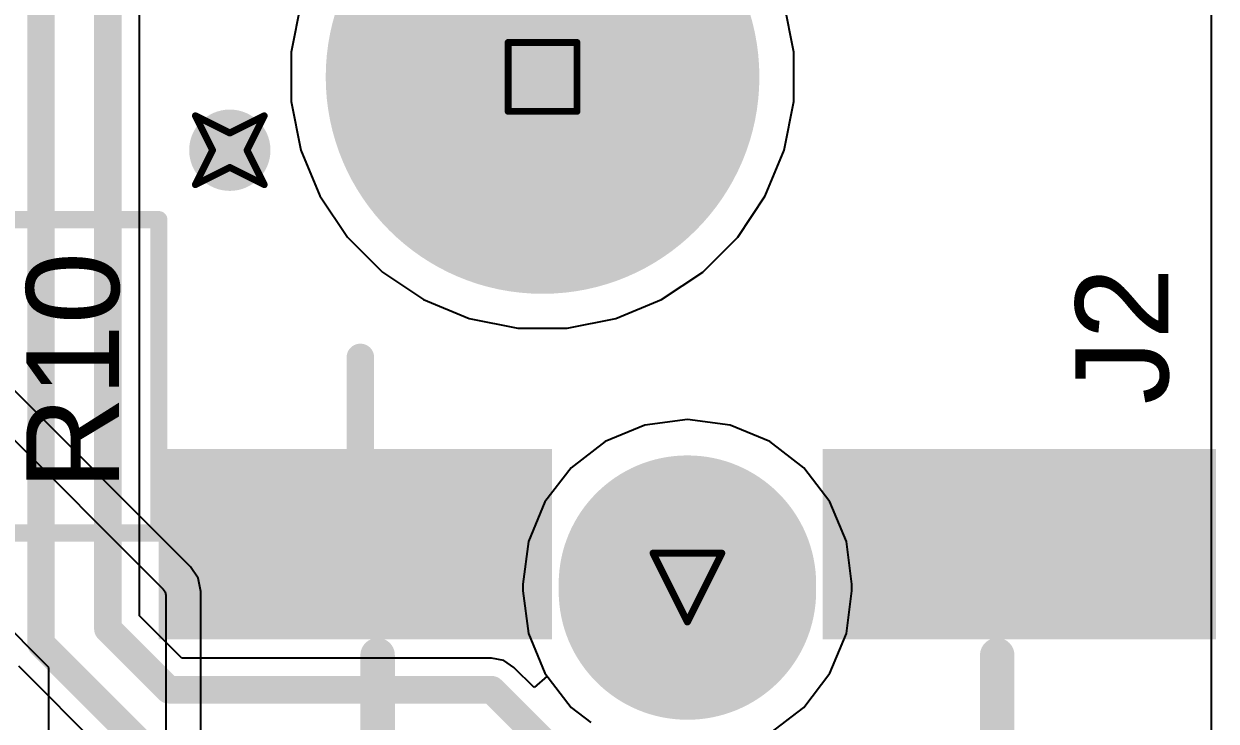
# Model space of a CAD drawing. Header units: inches. Extents: x -6 to 328, y -12 to 81.
# Drawn here: x 27.17 to 35.97, y 26.25 to 31.39 of the extents above; entities that cross this region are included whole.
import ezdxf

# ---------------------------------------------------------------- set-up
doc = ezdxf.new("R2010")
doc.units = ezdxf.units.IN
for name, color, linetype in [('Bottom Layer', 5, 'Continuous'), ('Bottom Solder', 6, 'Continuous'), ('Drill Drawing', 1, 'Continuous'), ('Pad Holes', 156, 'Continuous'), ('Top Layer', 1, 'Continuous'), ('Top Overlay', 2, 'Continuous'), ('Top Paste', 8, 'Continuous'), ('Top Solder', 216, 'Continuous'), ('Via Holes', 16, 'Continuous')]:
    doc.layers.add(name, color=color, linetype=linetype)
doc.styles.add('Arial', font='', dxfattribs={"height": 0.2})
doc.styles.get('Arial').set_extended_font_data('Arial')

# ---------------------------------------------------------------- blocks, each defined once
blk = doc.blocks.new('M55_6013242R_44')
at = {"layer": 'Bottom Solder'}
h = blk.add_hatch(color=6, dxfattribs=at)
edge = h.paths.add_edge_path()
edge.add_arc((11.7, 0), 0.1016, 0, 360)
at = {"layer": 'Pad Holes'}
h = blk.add_hatch(color=7, dxfattribs=at)
edge = h.paths.add_edge_path()
edge.add_arc((11.675, 0), 0.95, 90, 270)
edge.add_line((11.675, -0.95), (11.725, -0.95))
edge.add_arc((11.725, 0), 0.95, 270, 450)
edge.add_line((11.725, 0.95), (11.675, 0.95))
at = {"layer": 'Top Layer'}
for points in [[(12.62, 1.1), (11.42, 1.1), (11.42, 3.8), (12.62, 3.8)], [(12.62, -3.8), (11.42, -3.8), (11.42, -1.1), (12.62, -1.1)]]:
    blk.add_hatch(color=1, dxfattribs=at).paths.add_polyline_path(points)
at = {"layer": 'Top Paste'}
for points in [[(12.62, 1.1), (11.42, 1.1), (11.42, 3.8), (12.62, 3.8)], [(12.62, -3.8), (11.42, -3.8), (11.42, -1.1), (12.62, -1.1)]]:
    blk.add_hatch(color=8, dxfattribs=at).paths.add_polyline_path(points)
at = {"layer": 'Top Solder'}
for points in [[(12.7216, 0.9984), (11.3184, 0.9984), (11.3184, 3.9016), (12.7216, 3.9016)], [(12.7216, -3.9016), (11.3184, -3.9016), (11.3184, -0.9984), (12.7216, -0.9984)]]:
    blk.add_hatch(color=216, dxfattribs=at).paths.add_polyline_path(points)
h = blk.add_hatch(color=216, dxfattribs=at)
edge = h.paths.add_edge_path()
edge.add_arc((11.7, 0), 0.1016, 0, 360)
at = {"layer": 'Top Overlay'}
for points in [[(10.1346, 2.286, 0.254, 0.254, 0), (11.2014, 2.286, 0.254, 0.254, 0)], [(10.1346, -2.286, 0.254, 0.254, 0), (11.2014, -2.286, 0.254, 0.254, 0)]]:
    blk.add_lwpolyline(points, format="xyseb", dxfattribs=at)
for points in [[(11.1379, 2.286, 0.127, 0.127, 1), (11.2649, 2.286, 0.127, 0.127, 1)], [(11.1379, -2.286, 0.127, 0.127, 1), (11.2649, -2.286, 0.127, 0.127, 1)]]:
    blk.add_lwpolyline(points, format="xyseb", close=True, dxfattribs=at)

msp = doc.modelspace()

# ---------------------------------------------------------------- hatches: boundary and pattern name
at = {"layer": 'Bottom Layer'}
h = msp.add_hatch(color=5, dxfattribs=at)
edge = h.paths.add_edge_path()
edge.add_arc((28.6923, 30.4592), 0.3, 0, 360)
at = {"layer": 'Bottom Solder'}
h = msp.add_hatch(color=6, dxfattribs=at)
edge = h.paths.add_edge_path()
edge.add_arc((31, 31), 0.1016, 0, 360)
at = {"layer": 'Pad Holes'}
h = msp.add_hatch(color=7, dxfattribs=at)
edge = h.paths.add_edge_path()
edge.add_arc((31, 31), 1.6, 0, 360)
at = {"layer": 'Top Layer'}
h = msp.add_hatch(color=1, dxfattribs=at)
edge = h.paths.add_edge_path()
edge.add_arc((28.6923, 30.4592), 0.3, 0, 360)
at = {"layer": 'Top Solder'}
h = msp.add_hatch(color=216, dxfattribs=at)
edge = h.paths.add_edge_path()
edge.add_arc((31, 31), 0.1016, 0, 360)
at = {"layer": 'Via Holes'}
h = msp.add_hatch(color=7, dxfattribs=at)
edge = h.paths.add_edge_path()
edge.add_arc((28.6923, 30.4592), 0.15, 0, 360)

# ---------------------------------------------------------------- linework, layer by layer
at = {"layer": 'Bottom Layer'}
for p, q in [((27.3558, 26.6446), (22.363, 31.6374)), ((29.2172, 31.5408), (29.146, 31.1826)), ((32.854, 31.1826), (32.7828, 31.5408)), ((28.4025, 27.3865), (24.425, 31.3641)), ((24.2418, 31.181), (28.2014, 27.2214)), ((29.146, 31.1826), (29.146, 30.8174)), ((32.854, 30.8174), (32.854, 31.1826)), ((29.146, 30.8174), (29.2172, 30.4592)), ((32.7828, 30.4592), (32.854, 30.8174)), ((29.2172, 30.4592), (29.357, 30.1218)), ((32.643, 30.1218), (32.7828, 30.4592)), ((29.357, 30.1218), (29.5599, 29.8181)), ((32.4401, 29.8181), (32.643, 30.1218)), ((29.5599, 29.8181), (29.8181, 29.5599)), ((32.1819, 29.5599), (32.4401, 29.8181)), ((29.8181, 29.5599), (30.1218, 29.357)), ((31.8782, 29.357), (32.1819, 29.5599)), ((30.1218, 29.357), (30.4592, 29.2172)), ((31.5408, 29.2172), (31.8782, 29.357)), ((30.4592, 29.2172), (30.8174, 29.146)), ((31.1826, 29.146), (31.5408, 29.2172)), ((30.8174, 29.146), (31.1826, 29.146)), ((31.7547, 28.431), (31.4618, 28.3097)), ((32.069, 28.4724), (31.7547, 28.431)), ((32.3833, 28.431), (32.069, 28.4724)), ((32.6762, 28.3097), (32.3833, 28.431)), ((31.4618, 28.3097), (31.2103, 28.1167)), ((32.9277, 28.1167), (32.6762, 28.3097)), ((31.2103, 28.1167), (31.0173, 27.8652)), ((33.1207, 27.8652), (32.9277, 28.1167)), ((31.0173, 27.8652), (30.896, 27.5723)), ((33.242, 27.5723), (33.1207, 27.8652)), ((30.896, 27.5723), (30.8546, 27.258)), ((33.2834, 27.258), (33.242, 27.5723)), ((28.4587, 27.3025), (28.4025, 27.3865)), ((28.4784, 27.2034), (28.4587, 27.3025)), ((28.2014, 27.2214), (28.2147, 27.2015)), ((28.2147, 27.2015), (28.2194, 27.1779)), ((28.4784, 25.4724), (28.4784, 27.2034)), ((30.8546, 27.258), (30.8546, 27.208)), ((30.8546, 27.208), (30.896, 26.8937)), ((33.242, 26.8937), (33.2834, 27.208)), ((33.2834, 27.208), (33.2834, 27.258)), ((28.2194, 27.1779), (28.2194, 24.073)), ((30.896, 26.8937), (31.0173, 26.6008)), ((33.1207, 26.6008), (33.242, 26.8937)), ((27.3558, 23.0034), (27.3558, 26.6446)), ((31.0173, 26.6008), (31.2103, 26.3493)), ((32.9277, 26.3493), (33.1207, 26.6008)), ((31.2103, 26.3493), (31.356, 26.2375)), ((32.7825, 26.2379), (32.9277, 26.3493))]:
    msp.add_line(p, q, dxfattribs=at)
at = {"layer": 'Drill Drawing'}
for points in [[(30.746, 31.254, 0.0508, 0.0508, 0), (31.254, 31.254, 0.0508, 0.0508, 0)], [(30.746, 30.746, 0.0508, 0.0508, 0), (30.746, 31.254, 0.0508, 0.0508, 0)], [(31.254, 30.746, 0.0508, 0.0508, 0), (31.254, 31.254, 0.0508, 0.0508, 0)], [(28.4383, 30.7132, 0.0508, 0.0508, 0), (28.6923, 30.5862, 0.0508, 0.0508, 0)], [(28.4383, 30.7132, 0.0508, 0.0508, 0), (28.5653, 30.4592, 0.0508, 0.0508, 0)], [(28.6923, 30.5862, 0.0508, 0.0508, 0), (28.9463, 30.7132, 0.0508, 0.0508, 0)], [(28.8193, 30.4592, 0.0508, 0.0508, 0), (28.9463, 30.7132, 0.0508, 0.0508, 0)], [(30.746, 30.746, 0.0508, 0.0508, 0), (31.254, 30.746, 0.0508, 0.0508, 0)], [(28.4383, 30.2052, 0.0508, 0.0508, 0), (28.5653, 30.4592, 0.0508, 0.0508, 0)], [(28.8193, 30.4592, 0.0508, 0.0508, 0), (28.9463, 30.2052, 0.0508, 0.0508, 0)], [(28.4383, 30.2052, 0.0508, 0.0508, 0), (28.6923, 30.3322, 0.0508, 0.0508, 0)], [(28.6923, 30.3322, 0.0508, 0.0508, 0), (28.9463, 30.2052, 0.0508, 0.0508, 0)], [(31.815, 27.487, 0.0508, 0.0508, 0), (32.323, 27.487, 0.0508, 0.0508, 0)], [(31.815, 27.487, 0.0508, 0.0508, 0), (32.069, 26.979, 0.0508, 0.0508, 0)], [(32.069, 26.979, 0.0508, 0.0508, 0), (32.323, 27.487, 0.0508, 0.0508, 0)]]:
    msp.add_lwpolyline(points, format="xyseb", dxfattribs=at)
for points in [[(30.7333, 31.254, 0.0254, 0.0254, 1), (30.7587, 31.254, 0.0254, 0.0254, 1)], [(30.7333, 31.254, 0.0254, 0.0254, 1), (30.7587, 31.254, 0.0254, 0.0254, 1)], [(31.2413, 31.254, 0.0254, 0.0254, 1), (31.2667, 31.254, 0.0254, 0.0254, 1)], [(31.2413, 31.254, 0.0254, 0.0254, 1), (31.2667, 31.254, 0.0254, 0.0254, 1)], [(28.4256, 30.7132, 0.0254, 0.0254, 1), (28.451, 30.7132, 0.0254, 0.0254, 1)], [(28.4256, 30.7132, 0.0254, 0.0254, 1), (28.451, 30.7132, 0.0254, 0.0254, 1)], [(28.9336, 30.7132, 0.0254, 0.0254, 1), (28.959, 30.7132, 0.0254, 0.0254, 1)], [(28.9336, 30.7132, 0.0254, 0.0254, 1), (28.959, 30.7132, 0.0254, 0.0254, 1)], [(30.7333, 30.746, 0.0254, 0.0254, 1), (30.7587, 30.746, 0.0254, 0.0254, 1)], [(30.7333, 30.746, 0.0254, 0.0254, 1), (30.7587, 30.746, 0.0254, 0.0254, 1)], [(31.2413, 30.746, 0.0254, 0.0254, 1), (31.2667, 30.746, 0.0254, 0.0254, 1)], [(31.2413, 30.746, 0.0254, 0.0254, 1), (31.2667, 30.746, 0.0254, 0.0254, 1)], [(28.6796, 30.5862, 0.0254, 0.0254, 1), (28.705, 30.5862, 0.0254, 0.0254, 1)], [(28.6796, 30.5862, 0.0254, 0.0254, 1), (28.705, 30.5862, 0.0254, 0.0254, 1)], [(28.5526, 30.4592, 0.0254, 0.0254, 1), (28.578, 30.4592, 0.0254, 0.0254, 1)], [(28.5526, 30.4592, 0.0254, 0.0254, 1), (28.578, 30.4592, 0.0254, 0.0254, 1)], [(28.8066, 30.4592, 0.0254, 0.0254, 1), (28.832, 30.4592, 0.0254, 0.0254, 1)], [(28.8066, 30.4592, 0.0254, 0.0254, 1), (28.832, 30.4592, 0.0254, 0.0254, 1)], [(28.6796, 30.3322, 0.0254, 0.0254, 1), (28.705, 30.3322, 0.0254, 0.0254, 1)], [(28.6796, 30.3322, 0.0254, 0.0254, 1), (28.705, 30.3322, 0.0254, 0.0254, 1)], [(28.4256, 30.2052, 0.0254, 0.0254, 1), (28.451, 30.2052, 0.0254, 0.0254, 1)], [(28.4256, 30.2052, 0.0254, 0.0254, 1), (28.451, 30.2052, 0.0254, 0.0254, 1)], [(28.9336, 30.2052, 0.0254, 0.0254, 1), (28.959, 30.2052, 0.0254, 0.0254, 1)], [(28.9336, 30.2052, 0.0254, 0.0254, 1), (28.959, 30.2052, 0.0254, 0.0254, 1)], [(31.8023, 27.487, 0.0254, 0.0254, 1), (31.8277, 27.487, 0.0254, 0.0254, 1)], [(31.8023, 27.487, 0.0254, 0.0254, 1), (31.8277, 27.487, 0.0254, 0.0254, 1)], [(32.3103, 27.487, 0.0254, 0.0254, 1), (32.3357, 27.487, 0.0254, 0.0254, 1)], [(32.3103, 27.487, 0.0254, 0.0254, 1), (32.3357, 27.487, 0.0254, 0.0254, 1)], [(32.0563, 26.979, 0.0254, 0.0254, 1), (32.0817, 26.979, 0.0254, 0.0254, 1)], [(32.0563, 26.979, 0.0254, 0.0254, 1), (32.0817, 26.979, 0.0254, 0.0254, 1)]]:
    msp.add_lwpolyline(points, format="xyseb", close=True, dxfattribs=at)
at = {"layer": 'Top Layer'}
for p, q in [((35.933, 31.9713), (35.933, 19.9305)), ((28.0257, 27.0247), (28.0257, 31.8174)), ((29.2172, 31.5408), (29.146, 31.1826)), ((32.854, 31.1826), (32.7828, 31.5408)), ((29.146, 31.1826), (29.146, 30.8174)), ((32.854, 30.8174), (32.854, 31.1826)), ((29.146, 30.8174), (29.2172, 30.4592)), ((32.7828, 30.4592), (32.854, 30.8174)), ((29.2172, 30.4592), (29.357, 30.1218)), ((32.643, 30.1218), (32.7828, 30.4592)), ((29.357, 30.1218), (29.5599, 29.8181)), ((32.4401, 29.8181), (32.643, 30.1218)), ((29.5599, 29.8181), (29.8181, 29.5599)), ((32.1819, 29.5599), (32.4401, 29.8181)), ((29.8181, 29.5599), (30.1218, 29.357)), ((31.8782, 29.357), (32.1819, 29.5599)), ((30.1218, 29.357), (30.4592, 29.2172)), ((31.5408, 29.2172), (31.8782, 29.357)), ((30.4592, 29.2172), (30.8174, 29.146)), ((31.1826, 29.146), (31.5408, 29.2172)), ((30.8174, 29.146), (31.1826, 29.146)), ((31.7547, 28.431), (31.4618, 28.3097)), ((32.069, 28.4724), (31.7547, 28.431)), ((32.3833, 28.431), (32.069, 28.4724)), ((32.6762, 28.3097), (32.3833, 28.431)), ((31.4618, 28.3097), (31.2103, 28.1167)), ((32.9277, 28.1167), (32.6762, 28.3097)), ((31.2103, 28.1167), (31.0173, 27.8652)), ((33.1207, 27.8652), (32.9277, 28.1167)), ((31.0173, 27.8652), (30.896, 27.5723)), ((33.242, 27.5723), (33.1207, 27.8652)), ((30.896, 27.5723), (30.8546, 27.258)), ((33.2834, 27.258), (33.242, 27.5723)), ((30.8546, 27.258), (30.8546, 27.208)), ((30.8546, 27.208), (30.896, 26.8937)), ((33.242, 26.8937), (33.2834, 27.208)), ((33.2834, 27.208), (33.2834, 27.258)), ((28.3378, 26.7125), (28.0257, 27.0247)), ((30.896, 26.8937), (31.0173, 26.6008)), ((33.1207, 26.6008), (33.242, 26.8937)), ((30.6243, 26.7125), (28.3378, 26.7125)), ((30.7135, 26.6948), (30.6243, 26.7125)), ((30.7891, 26.6443), (30.7135, 26.6948)), ((27.1338, 26.655), (27.9691, 25.8197)), ((30.9386, 26.4948), (30.7891, 26.6443)), ((31.0343, 26.5787), (30.9386, 26.4948)), ((31.0173, 26.6008), (31.0343, 26.5787)), ((32.9277, 26.3493), (33.1207, 26.6008)), ((32.6762, 26.1563), (32.9277, 26.3493))]:
    msp.add_line(p, q, dxfattribs=at)
for points in [[(27.7926, 26.9281, 0.2032, 0.2032, 0), (27.7926, 33.3603, 0.2032, 0.2032, 0)], [(27.2986, 26.8199, 0.2032, 0.2032, 0), (27.2986, 33.1113, 0.2032, 0.2032, 0)], [(29.6556, 27.7925, 0.2032, 0.2032, 0), (29.6556, 28.9306, 0.2032, 0.2032, 0)], [(27.7926, 26.9281, 0.2032, 0.2032, 0), (28.2412, 26.4794, 0.2032, 0.2032, 0)], [(27.2986, 26.8199, 0.2032, 0.2032, 0), (28.1339, 25.9845, 0.2032, 0.2032, 0)], [(28.2412, 26.4794, 0.2032, 0.2032, 0), (30.6243, 26.4794, 0.2032, 0.2032, 0)], [(30.6243, 26.4794, 0.2032, 0.2032, 0), (31.3646, 25.7392, 0.2032, 0.2032, 0)]]:
    msp.add_lwpolyline(points, format="xyseb", dxfattribs=at)
for points in [[(29.6048, 28.9306, 0.1016, 0.1016, 1), (29.7064, 28.9306, 0.1016, 0.1016, 1)], [(29.6048, 27.7925, 0.1016, 0.1016, 1), (29.7064, 27.7925, 0.1016, 0.1016, 1)], [(27.7418, 26.9281, 0.1016, 0.1016, 1), (27.8434, 26.9281, 0.1016, 0.1016, 1)], [(27.7418, 26.9281, 0.1016, 0.1016, 1), (27.8434, 26.9281, 0.1016, 0.1016, 1)], [(27.2478, 26.8199, 0.1016, 0.1016, 1), (27.3494, 26.8199, 0.1016, 0.1016, 1)], [(27.2478, 26.8199, 0.1016, 0.1016, 1), (27.3494, 26.8199, 0.1016, 0.1016, 1)], [(28.1904, 26.4794, 0.1016, 0.1016, 1), (28.292, 26.4794, 0.1016, 0.1016, 1)], [(28.1904, 26.4794, 0.1016, 0.1016, 1), (28.292, 26.4794, 0.1016, 0.1016, 1)], [(30.5735, 26.4794, 0.1016, 0.1016, 1), (30.6751, 26.4794, 0.1016, 0.1016, 1)], [(30.5735, 26.4794, 0.1016, 0.1016, 1), (30.6751, 26.4794, 0.1016, 0.1016, 1)]]:
    msp.add_lwpolyline(points, format="xyseb", close=True, dxfattribs=at)
at = {"layer": 'Top Overlay'}
for points in [[(26.8986, 29.9466, 0.127, 0.127, 0), (28.1686, 29.9466, 0.127, 0.127, 0)], [(28.1686, 27.6352, 0.127, 0.127, 0), (28.1686, 29.9466, 0.127, 0.127, 0)], [(27.1018, 27.6352, 0.127, 0.127, 0), (28.1686, 27.6352, 0.127, 0.127, 0)]]:
    msp.add_lwpolyline(points, format="xyseb", dxfattribs=at)
for points in [[(28.1368, 29.9466, 0.0635, 0.0635, 1), (28.2004, 29.9466, 0.0635, 0.0635, 1)], [(28.1368, 29.9466, 0.0635, 0.0635, 1), (28.2004, 29.9466, 0.0635, 0.0635, 1)], [(28.1368, 27.6352, 0.0635, 0.0635, 1), (28.2004, 27.6352, 0.0635, 0.0635, 1)], [(28.1368, 27.6352, 0.0635, 0.0635, 1), (28.2004, 27.6352, 0.0635, 0.0635, 1)]]:
    msp.add_lwpolyline(points, format="xyseb", close=True, dxfattribs=at)

# ---------------------------------------------------------------- block references
at = {"rotation": 90}
msp.add_blockref('M55_6013242R_44', (32.069, 15.533), dxfattribs=at)

# ---------------------------------------------------------------- texts
at = {"layer": 'Top Overlay', "style": 'Arial'}
for s, p in [('R10', (27.8755, 27.9511)), ('J2', (35.6182, 28.583))]:
    msp.add_text(s, height=0.6858, rotation=90, dxfattribs=at).set_placement(p)

doc.saveas('drawing.dxf')
